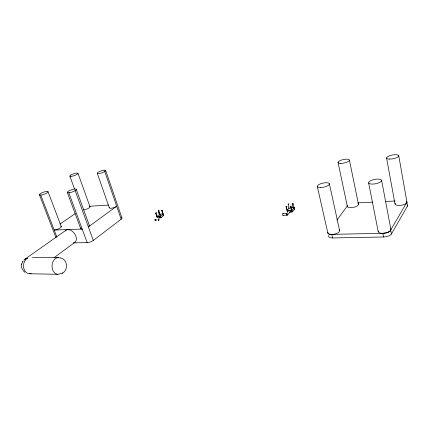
<?xml version="1.0" encoding="UTF-8"?>
<svg xmlns="http://www.w3.org/2000/svg" width="429" height="429" viewBox="0 0 429 429"><rect width="100%" height="100%" fill="white"/><g stroke="black" fill="none" stroke-linecap="round" stroke-linejoin="round"><path stroke-width="0.64" d="M327.826 232.566C327.182 233.113 329.558 234.754 331.027 234.438M292.079 210.097C297.469 204.762 293.087 209.357 293.28 207.845M293.141 208.033L292.16 203.984L292.835 203.657L293.179 203.743L294.492 209.432L292.331 211.867L289.72 212.114M21.573 264.457L21.697 267.787L23.525 271.133M327.82 232.609L328.458 233.81L330.346 234.384M286.009 206.451L287.012 206.274L286.02 206.435L287.376 212.124L287.682 212.21L286.304 206.617M21.632 264.151L22.866 261.293M21.541 264.623L21.665 263.996M162.462 214.398C164.505 213.529 160.135 213.932 159.829 214.58M160.784 216.27L163.251 214.269L162.5 214.462M159.926 216.479L160.232 216.254M159.647 212.763L158.821 213.009M158.794 212.95L159.642 212.682M156.542 212.902L155.85 213.197L157.298 217.605M155.684 213.111L156.526 212.838M328.92 235.376A6.011 2.451 -11.3 0 0 332.55 237.956L383.564 236.985A6.419 2.638 -9.2 0 0 391.387 234.041L407.389 206.199L406.933 202.145L390.09 231.065L390.417 230.743M162.194 210.693L161.368 210.945M161.347 210.88L162.183 210.618M158.242 211.041L159.079 210.784L158.263 211.111M288.127 204.113C288.395 204.821 289.848 203.48 288.309 203.989C287.736 211.695 290.122 206.408 293.259 207.716M22.764 261.433L23.112 260.939M283.204 213.851A0.863 0.386 87.5 0 0 282.813 213.663L282.727 213.755A0.863 0.386 87.5 0 0 282.631 214.854A0.863 0.386 87.5 0 0 283.113 215.299L283.135 215.283M390.438 230.716L390.696 230.362A6.435 2.612 -9.3 0 0 390.599 228.898M336.878 220.098L347.603 205.604M294.492 209.432L294.214 209.234M291.066 206.167L290.079 206.306L291.066 206.167L292.433 211.781M287.548 214.891L290.176 211.915M287.446 209.996L289.114 208.129M158.821 220.474L158.848 220.452A0.756 0.456 87.6 0 0 158.982 219.482A0.756 0.456 87.6 0 0 158.414 219.101L158.312 219.181A0.756 0.456 87.6 0 0 158.178 220.147A0.756 0.456 87.6 0 0 158.746 220.533L158.773 220.517M156.333 220.286L155.759 220.645A0.756 0.461 87.6 0 1 155.164 220.275A0.756 0.461 87.6 0 1 155.319 219.289L156.483 219.428M293.114 203.872L292.17 204.006M158.902 210.752L161.116 217.728L163.578 215.438M155.346 219.267L155.319 219.289A0.756 0.547 50.5 0 0 154.966 219.97A0.756 0.547 50.5 0 0 155.748 220.624L155.759 220.645M157.395 216.114L159.427 214.457M73.868 242.862L87.178 242.61A4.574 1.48 -20 0 0 93.302 240.433L121.155 219.214A4.306 1.335 -18.9 0 0 121.616 217.648M54.033 257.722L75.021 242.203M25.043 259.111L66.146 230.105M59.98 224.056L75.29 213.54M161.116 217.728L158.993 217.986M61.057 273.777C68.533 271.519 68.313 259.411 60.425 257.867M62.441 273.117L62.8 272.892M388.374 232.116L387.757 232.373L390.063 231.092L388.449 232.084M157.228 216.366L157.674 216.414L157.009 216.709L159.963 216.543M291.495 210.071L291.076 210.323L291.388 210.467L287.301 210.66L287.993 210.376L287.666 210.221M386.427 232.797L386.808 232.69M386.218 232.85L386.926 232.657M386.132 232.872L384.545 233.172M386.17 232.867L382.85 233.312L330.378 234.39M286.754 213.529L286.685 213.556A0.869 0.381 87.5 0 0 286.567 214.688A0.869 0.381 87.5 0 0 287.071 215.117L287.14 215.09A0.874 0.713 39.3 0 0 287.687 214.28A0.874 0.713 39.3 0 0 286.754 213.529L286.422 213.878M384.443 233.188L383.698 233.269M383.639 233.269L382.85 233.312A6.435 2.612 -9.3 0 1 378.249 231.011M89.221 206.29L108.575 205.073M291.768 212.023L290.395 206.413M357.872 202.885L372.485 202.145M385.773 201.474L395.071 201.003M282.952 213.621L286.529 213.46M287.14 215.09L286.786 214.747M283.017 215.342L286.931 215.181M32.502 257.614L58.29 257.593M331.049 234.443L331.762 234.448A6.022 2.424 -11.4 0 0 338.1 232.716A6.022 2.424 -11.4 0 0 339.103 229.853M29.22 273.74L57.7 274.313M24.34 271.9L24.716 272.19M406.483 201.378L406.933 202.107L406.435 201.346M23.858 271.471L24.212 271.793M40.728 195.082L56.832 236.91M39.43 194.82L55.979 237.736M48.043 191.725A4.574 1.083 -19.7 0 1 41.795 194.922A4.574 1.083 -19.7 0 1 41.345 193.093A4.574 1.083 -19.7 0 1 48.043 191.725L61.277 226.555M67.342 192.476L80.673 228.587M68.828 192.803L87.178 242.61M76.223 189.345L89.345 225.439M69.852 176.137L74.582 189.119M75.155 190.626L93.302 240.433M77.971 173.3L89.961 206.676M97.27 173.284L109.298 207.824M105.663 170.479L121.954 217.97M104.767 171.541L121.155 219.214M155.754 213.02L157.18 217.428M158.306 210.961L160.553 217.916M163.68 215.621L162.006 210.585L163.1 214.098M317.315 186.502L327.831 233.027M331.762 234.448L332.55 237.956M329.37 183.746L339.602 230.512M338.057 162.484L347.345 206.435M349.41 160.049L358.456 204.252M368.629 182.877L378.217 231.676M382.85 233.312L383.564 236.985M381.617 180.373A6.612 2.247 -10.8 0 1 372.125 184.105A6.612 2.247 -10.8 0 1 371.6 180.244A6.612 2.247 -10.8 0 1 381.617 180.373L390.894 229.51M390.696 230.362L391.387 234.041M386.577 158.044L395.023 204.022M398.745 155.711L406.939 202.123M288.728 211.277A0.869 0.713 39.1 0 1 289.387 210.564A0.869 0.713 39.1 0 1 290.315 211.304A0.869 0.713 39.1 0 1 289.768 212.114M158.167 217.294A0.751 0.547 50.6 0 1 158.741 216.656A0.751 0.547 50.6 0 1 159.406 217.626A0.751 0.547 50.6 0 1 158.526 217.825M59.969 273.858A8.365 6.103 -87.6 0 1 52.016 266.039A8.365 6.103 -87.6 0 1 60.167 258.001M60.682 273.45A8.365 6.103 -87.6 0 1 60.328 273.67M24.035 260.231A8.065 4.762 52.6 0 1 24.196 259.958M24.373 259.711A8.065 4.762 52.6 0 1 27.569 258.671M31.145 273.45A8.071 6.172 -86.9 0 1 23.761 268.248A8.071 6.172 -86.9 0 1 27.569 258.183M65.278 230.952A7.502 4.821 53 0 1 74.142 233.07A7.502 4.821 53 0 1 74.507 242.524M74.222 242.648A7.502 4.821 53 0 1 73.616 242.814M89.5 206.387A4.22 1.174 -19.4 0 1 88.519 208.253A4.22 1.174 -19.4 0 1 83.408 209.883M88.969 225.118A4.612 1.4 -19.8 0 1 88.369 226.882L116.693 206.231A4.338 1.26 -18.8 0 1 111.663 208.178A4.338 1.26 -18.8 0 1 109.384 207.384M80.883 227.879A4.612 1.4 -19.8 0 0 82.186 229.059L54.193 230.057A4.483 1.298 -20.4 0 0 59.261 228.518A4.483 1.298 -20.4 0 0 61.143 226.346M60.736 226.163A4.483 1.298 -20.4 0 1 61.063 226.287M406.778 202.735A6.033 2.231 -9.4 0 1 399.361 205.432A6.033 2.231 -9.4 0 1 395.297 203.142M407.303 205.03A6.022 2.258 -9.3 0 1 407.389 206.199M358.049 203.678A5.663 2.091 -11.1 0 1 353.303 207.411A5.663 2.091 -11.1 0 1 347.506 205.748M70.849 175.032L70.688 175.134A4.301 0.981 -18.9 0 0 73.279 175.949A4.301 0.981 -18.9 0 0 77.751 173.134A4.301 0.981 -18.9 0 0 70.849 175.032M387.677 232.405L387.012 232.631L387.677 232.405M104.086 170.206L103.877 170.227A4.424 1.051 -18.5 0 0 97.281 173.085A4.424 1.051 -18.5 0 0 103.094 172.399A4.424 1.051 -18.5 0 0 104.086 170.206M69.713 192.685A4.708 1.169 -19.3 0 0 76.244 189.414A4.708 1.169 -19.3 0 0 69.401 190.648A4.708 1.169 -19.3 0 0 69.713 192.685M389.65 159.1A6.194 1.914 -10.8 0 0 398.761 155.834A6.194 1.914 -10.8 0 0 389.586 155.743A6.194 1.914 -10.8 0 0 389.65 159.1M340.91 163.417A5.808 1.786 -12.2 0 0 349.421 160.162A5.808 1.786 -12.2 0 0 340.873 160.264A5.808 1.786 -12.2 0 0 340.91 163.417M320.533 187.575A6.183 2.081 -12.5 0 0 329.397 183.875A6.183 2.081 -12.5 0 0 320.12 183.971A6.183 2.081 -12.5 0 0 320.533 187.575"/></g></svg>
